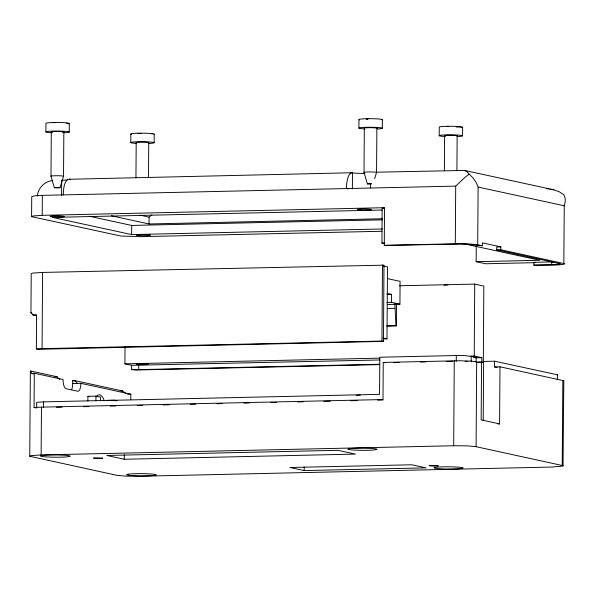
<?xml version="1.0" encoding="UTF-8"?>
<svg xmlns="http://www.w3.org/2000/svg" width="595" height="595" viewBox="0 0 595 595"><rect width="100%" height="100%" fill="white"/><g stroke="black" fill="none" stroke-linecap="round" stroke-linejoin="round"><path stroke-width="0.89" d="M95.929 400.732L95.951 396.129L87.904 396.307L87.874 400.948M456.276 361.232L456.313 355.527L465.216 355.609L476.126 357.208L476.097 362.102M471.21 361.864L471.247 356.152M483.222 420.568L483.638 361.44L494.564 361.195L494.527 366.922L499.993 366.803L563.822 380.755L563.026 466.071L551.833 467.045L139.267 476.268L125.917 476.141L116.865 475.323L29.75 456.276L30.345 371.339L30.531 370.99L57.075 376.754L59.656 379.55M381.871 231.262L140.361 236.661L120.822 236.029L31.595 216.654L31.728 196.67L35.358 195.71L42.357 195.361L455.711 186.123L464.762 177.526L469.15 174.119L472.958 177.868L476.015 182.286L478.112 187.068L477.711 244.731L482.389 245.75L482.411 242.894L500.826 246.895L500.812 249.751L564.834 263.786L563.279 264.463L557.485 264.968L533.864 265.184L533.886 262.328L553.335 261.874M30.947 312.858L31.223 273.752L32.77 273.068L42.602 272.428L383.983 265.162L383.455 341.381L38.244 349.31L36.355 348.901L36.593 314.643L32.956 314.978L31.133 312.509L30.947 312.858L31.944 313.208M35.804 407.865L34.071 407.493L34.309 373.236L31.87 373.519L30.531 370.99M36.667 408.058L36.712 402.346L43.509 401.863L379.55 394.351L379.818 357.238L456.313 355.527M31.595 216.654L32.941 215.978L42.215 215.345L42.357 195.361M29.75 456.276L31.297 455.591L41.129 454.952L41.464 407.136L382.994 399.543L383.247 362.429L458.723 360.749L471.478 361.135L481.556 362.801L481.162 419.891L499.592 423.893L499.993 366.803M36.355 348.901L42.067 348.655L42.602 272.428M43.465 407.568L43.509 401.863M45.882 131.978L45.941 123.418A11.744 0.922 0.4 0 1 59.574 122.518A11.744 0.922 0.4 0 1 68.313 123.864M51.296 131.978L50.992 176.232L54.331 187.648L57.455 187.871L60.006 187.7L63.531 176.224L63.844 131.971M61.575 195.614L61.679 180.285M69.258 131.971L69.318 123.403M71.757 389.39A8.59 2.997 88.7 0 0 72.679 383.53L72.702 380.674L74.896 380.622L122.659 390.997L125.85 393.555M100.57 400.822L100.6 397.14L95.951 396.129M124.243 459.258L106.817 455.473L337.967 450.311L355.386 454.097L124.243 459.258L124.273 454.669M379.833 359.968L131.621 365.3L124.905 363.843L125.024 346.588M130.781 142.651L130.84 134.083M382.533 228.971L131.621 234.579L131.688 225.438L89.436 216.268M130.803 399.751L130.84 394.195L80.875 383.344L72.679 383.53M379.454 364.616L135.757 370.016L131.592 369.584L131.621 365.3M135.95 177.674L136.196 142.644M131.592 369.584L138.702 369.636L138.732 365.352M148.49 177.667L148.735 142.636M382.607 218.752L149.04 223.973L149.085 217.123L151.837 214.921M154.15 142.636L154.217 134.068M304.179 470.586L289.958 467.499L411.814 464.777L426.035 467.863L304.179 470.586L304.209 466.897M352.366 188.965L352.478 172.736L67.748 179.311C63.524 183.171 63.605 189.604 63.219 194.9M358.911 128.178L358.971 119.617M376.866 128.17L376.561 172.424L374.671 178.574M382.288 128.17L382.347 119.602M384.422 243.6L381.923 243.058L382.161 208.228L384.787 208.176M383.455 341.381L381.953 341.054L382.481 264.834M482.389 245.75C473.918 245.266 465.431 243.407 456.811 244.121L384.273 245.385L384.534 207.7L42.215 215.345M383.277 338.927L386.995 338.845L387.494 266.902L383.269 265.987M387.471 278.609L400.085 281.346L399.929 304.186L391.413 302.334L391.473 294.346L387.159 293.409M396.53 303.495L396.374 325.807L395.98 325.718L394.827 303.74M439.199 135.757L439.259 127.196A11.744 0.922 0.4 0 1 452.892 126.296A11.744 0.922 0.4 0 1 461.623 127.642M444.368 170.787L444.614 135.757M41.129 454.952L453.68 445.737L454.275 360.801M384.273 245.385L455.309 243.794L455.711 186.123M456.915 170.78L457.153 135.749M462.575 135.749L462.635 127.181M474.728 284.09L483.839 286.069L483.311 362.296L481.809 361.968L481.838 357.684L474.222 356.033L474.728 284.09L399.446 285.771M533.886 262.328L535.388 262.655L485.661 263.764L476.149 261.703L476.253 246.122M563.22 465.721L476.082 446.674L476.677 361.738M533.864 265.184L554.957 264.671L560.445 263.786L496.713 249.841L496.728 246.984L500.826 246.895M551.677 264.782L551.699 261.926M557.366 379.707L557.396 374.798L494.564 361.195M562.223 465.372L562.825 380.398M563.837 263.436L564.239 205.766L565.25 201.66L565.094 197.882L563.792 194.662L559.226 191.761L553.886 189.827L464.583 170.438L376.523 172.2M370.447 188.035L370.685 183.624L371.399 183.647M37.344 196.186C37.894 188.236 44.684 181.036 52.754 180.605M54.331 187.648L60.035 187.641M371.213 184.063L367.36 183.848L370.685 183.624M557.939 375.267L557.396 374.798M444.011 285.273L445.343 285.057A6.218 0.491 0.4 0 1 447.931 284.931M356.212 395.407L357.231 395.288A7.4 0.58 0.4 0 1 360.31 395.139M459.727 468.704L462.895 468.191A14.102 1.108 0.4 0 0 457.89 467.105L451.055 466.822A14.808 1.16 0.4 0 0 437.392 467.127L434.224 467.633A14.102 1.108 0.4 0 0 439.229 468.719L446.064 469.009A14.808 1.16 0.4 0 0 459.727 468.704M67.101 180.025L62.416 180.263M34.071 407.493L41.464 407.136M53.052 122.674L55.201 122.622M368.223 118.822L366.081 118.874L367.628 119.208M137.951 133.34L141.647 133.63M447.083 126.438L448.511 126.4M456.239 126.973L460.738 127.062M382.243 210.028L52.516 217.398L131.621 234.579M131.688 225.438L382.488 219.838M381.923 243.058L384.541 242.998M496.713 249.841L500.812 249.751M476.149 261.703L539.858 260.275L463.438 243.682M386.921 294.443L391.473 294.346M386.862 302.438L391.413 302.334M387.181 304.469L399.929 304.186M387.36 308.47L394.797 308.307M386.683 325.926L395.98 325.718M387.085 326.015L396.374 325.807M42.067 348.655L381.953 341.054M124.905 363.843L379.461 358.153M470.511 356.115L474.222 356.033M473.397 357.275L476.126 357.208M475.346 357.833L481.838 357.684M393.555 362.66L399.089 362.534M420.301 362.05L425.841 361.924M446.131 361.463L452.587 361.321M138.702 369.636L379.803 364.252M478.097 362.05L481.809 361.968M477.748 362.422L483.311 362.296M54.874 376.806L57.075 376.754M115.192 400.732L116.984 400.695L114.545 400.167L106.49 400.346L108.119 400.695M56.458 407.278L62.029 407.159M83.374 406.683L88.945 406.556M110.291 406.08L115.854 405.961M137.2 405.485L142.77 405.359M163.186 404.905L169.687 404.764M190.102 404.31L195.673 404.184M217.019 403.707L222.582 403.589M243.928 403.113L249.498 402.986M270.844 402.51L276.415 402.391M297.76 401.915L303.324 401.789M323.747 401.335L330.24 401.194M350.656 400.74L357.156 400.591M377.572 400.137L383.143 400.019M497.77 423.938L499.592 423.893M455.309 243.794L468.659 243.92L477.711 244.731M453.68 445.737L467.03 445.856L476.082 446.674M127.36 394.091L130.84 394.195M465.178 361.321L467.744 361.463M120.346 390.789L122.659 390.997M549.795 189.247L553.886 189.827M383.247 362.429L384.586 362.705M546.336 188.615L548.151 189.009M478.112 187.068L564.239 205.766M151.517 133.778L152.313 133.957M66.618 123.113L67.421 123.284M348.105 188.942L346.402 188.57A17.307 6.039 88.7 0 1 348.231 176.827A16.995 5.935 88.7 0 1 350.931 172.974L362.303 173.435A13.03 1.019 0.4 0 0 364.817 173.465M382.161 208.228L383.835 208.592M140.1 215.167L149.085 217.123M111.295 215.777L149.04 223.973M382.764 337.93L386.995 338.845M494.527 366.922L497.219 367.509M32.956 314.978L36.578 315.767M72.702 380.674L74.494 381.06M34.309 373.236L63.055 379.476A8.59 2.997 88.7 0 0 66 388.691L77.811 391.257A8.59 2.997 88.7 0 0 80.875 383.344M31.87 373.519L33.662 373.905M87.904 396.307L89.451 396.642M69.295 179.065L70.024 179.318M464.583 170.438L467.045 171.739L469.15 174.119M74.896 380.622L77.484 383.418M367.36 183.848L364.014 172.431L364.326 128.178A6.3 0.491 0.4 0 1 371.637 127.694A6.3 0.491 0.4 0 1 376.33 128.423M136.56 142.77A6.3 0.491 0.4 0 1 142.688 142.145A6.3 0.491 0.4 0 1 148.2 142.889M131.525 134.321A11.744 0.922 0.4 0 1 141.409 133.154A11.744 0.922 0.4 0 1 154.105 134.306M136.679 143.402A11.744 0.922 0.4 0 1 133.198 142.012A11.744 0.922 0.4 0 1 150.937 142.064A11.744 0.922 0.4 0 1 149.278 143.44M51.356 176.358A6.3 0.491 0.4 0 1 56.659 175.726A6.3 0.491 0.4 0 1 63.472 176.351M52.442 132.224A6.3 0.491 0.4 0 1 53.483 131.569A6.3 0.491 0.4 0 1 61.992 131.651A6.3 0.491 0.4 0 1 62.43 132.321M51.787 132.737A11.744 0.922 0.4 0 1 48.299 131.346A11.744 0.922 0.4 0 1 66.045 131.398A11.744 0.922 0.4 0 1 64.386 132.774M445.752 136.002A6.3 0.491 0.4 0 1 450.289 135.258A6.3 0.491 0.4 0 1 456.618 135.995M445.097 136.515A11.744 0.922 0.4 0 1 441.616 135.125A11.744 0.922 0.4 0 1 459.362 135.177A11.744 0.922 0.4 0 1 457.696 136.553M364.385 172.557A6.3 0.491 0.4 0 1 369.688 171.933A6.3 0.491 0.4 0 1 376.501 172.55M359.655 119.855A11.744 0.922 0.4 0 1 369.54 118.688A11.744 0.922 0.4 0 1 382.235 119.84M364.809 128.937A11.744 0.922 0.4 0 1 361.329 127.546A11.744 0.922 0.4 0 1 379.067 127.598A11.744 0.922 0.4 0 1 377.409 128.974M96.226 396.791A20.052 6.999 88.7 0 1 104.132 400.286M93.623 458.098C103.448 459.34 107.918 457.302 93.623 458.098M429.33 465.707C439.147 466.949 443.625 464.911 429.33 465.707M136.88 363.962L136.404 364.073A5.92 0.461 0.4 0 0 138.509 364.534L141.379 364.653A6.218 0.491 0.4 0 0 147.114 364.527L148.445 364.311A5.92 0.461 0.4 0 0 146.34 363.857L143.477 363.731A6.218 0.491 0.4 0 0 137.735 363.865L136.88 363.962M41.925 455.51L40.772 455.792A14.332 1.123 0.4 0 0 45.86 456.893L52.799 457.191A15.046 1.183 0.4 0 0 66.685 456.878L69.898 456.358A14.332 1.123 0.4 0 0 64.81 455.257L57.871 454.967A15.046 1.183 0.4 0 0 43.993 455.272L41.925 455.51M128.044 474.215L126.891 474.49A14.332 1.123 0.4 0 0 131.978 475.598L138.925 475.888A15.046 1.183 0.4 0 0 152.803 475.576L156.024 475.063A14.332 1.123 0.4 0 0 150.937 473.955L143.99 473.665A15.046 1.183 0.4 0 0 130.112 473.977L128.044 474.215M349.235 448.66L348.105 448.935A14.102 1.108 0.4 0 0 353.11 450.021L359.945 450.303A14.808 1.16 0.4 0 0 373.601 449.998L376.769 449.493A14.102 1.108 0.4 0 0 371.763 448.407L364.928 448.117A14.808 1.16 0.4 0 0 351.273 448.422L349.235 448.66M359.752 209.99A7.162 0.565 0.4 0 0 371.369 209.73A7.162 0.565 0.4 0 0 361.812 209.046A7.162 0.565 0.4 0 0 359.752 209.99M52.65 216.855A7.162 0.565 0.4 0 0 64.267 216.595A7.162 0.565 0.4 0 0 54.703 215.911A7.162 0.565 0.4 0 0 52.65 216.855M138.769 235.553A7.162 0.565 0.4 0 0 150.386 235.293A7.162 0.565 0.4 0 0 140.822 234.608A7.162 0.565 0.4 0 0 138.769 235.553"/></g></svg>
